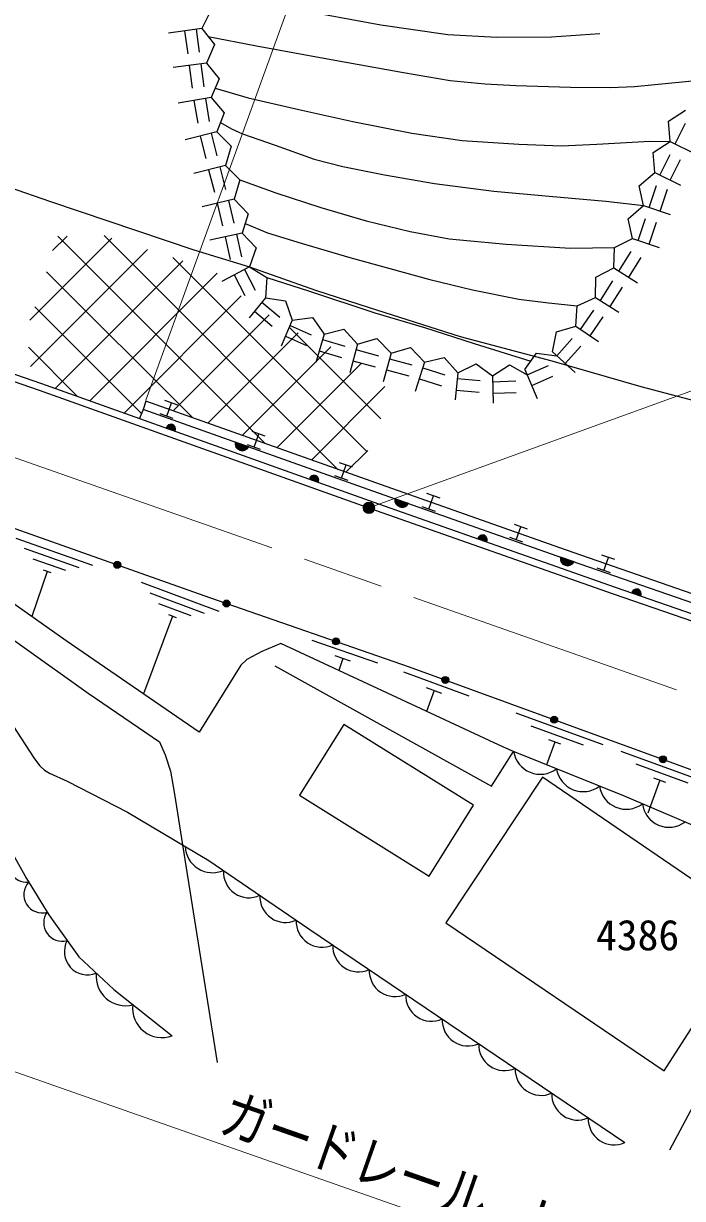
# Model space of a CAD drawing. Units: millimetres, scale not verified. Extents: x 40000 to 680000, y 20000 to 380000.
# Drawn here: x 416578 to 445015, y 241568 to 292246 of the extents above; entities that cross this region are included whole.
import ezdxf
from ezdxf.enums import TextEntityAlignment as Align

# ---------------------------------------------------------------- set-up
doc = ezdxf.new("R2010")
doc.units = ezdxf.units.MM
doc.header["$LTSCALE"] = 1000
doc.linetypes.add('CHAIN', pattern=[18.5, 12, -1.5, 3.5, -1.5])
for name, color, linetype, lineweight in [('M-BGD', 7, 'Continuous', 25), ('M-BMK', 2, 'CHAIN', 13), ('M-STR-HTXT', 7, 'Continuous', 13)]:
    doc.layers.add(name, color=color, linetype=linetype, lineweight=lineweight)
doc.layers.add('M-BMK-HTXT', color=7, linetype='Continuous')
doc.styles.add('ＭＳ ゴシック', font='')
doc.styles.get('ＭＳ ゴシック').set_extended_font_data('MS Gothic')

msp = doc.modelspace()

# ---------------------------------------------------------------- hatches: boundary and pattern name
at = {"layer": 'M-BGD'}
for points in [[(422740, 274795, -0.4608), (423008, 274948, -0.4608), (423118, 274660)], [(425706, 274194), (426296, 273984, -0.84072)], [(428913, 272592, -0.4608), (429181, 272746, -0.4608), (429291, 272457)], [(432603, 271748), (433193, 271540, -0.84072)], [(436185, 270019, -0.4608), (436453, 270174, -0.4608), (436564, 269886)], [(439745, 269229), (440336, 269024, -0.84072)], [(420483, 268949, -1), (420765, 268849, -0.41421), (420574, 268757, -0.41421)], [(442830, 267686, -0.4608), (443097, 267843, -0.4608), (443210, 267555)], [(425196, 267280, -0.41421), (425386, 267372, -0.41421), (425479, 267182, -1)], [(429920, 265644, -0.41421), (430111, 265736, -0.41421), (430204, 265546, -1)], [(434637, 263985, -0.41421), (434829, 264075, -0.41421), (434919, 263882, -1)], [(439335, 262274, -0.41421), (439528, 262364, -0.41421), (439617, 262171, -1)], [(444033, 260563, -0.41421), (444226, 260652, -0.41421), (444315, 260460, -1)]]:
    msp.add_hatch(color=256, dxfattribs=at).paths.add_polyline_path(points)
at = {"layer": 'M-STR-HTXT'}
msp.add_hatch(color=256, dxfattribs=at).paths.add_polyline_path([(431705, 271237, -0.41421), (431366, 271136, -0.41421), (431265, 271474, -1)])

# ---------------------------------------------------------------- linework, layer by layer
at = {"layer": 'M-BGD'}
for p, q in [((424661, 292812), (424274, 292027)), ((424274, 292027), (422833, 291834)), ((423531, 291928), (423664, 290936)), ((424027, 291994), (424160, 291003)), ((424274, 292027), (424820, 291344)), ((424820, 291344), (424474, 290541)), ((424474, 290541), (423032, 290347)), ((423730, 290441), (423863, 289450)), ((424226, 290507), (424359, 289516)), ((424474, 290541), (425019, 289857)), ((425019, 289857), (424673, 289054)), ((424673, 289054), (423254, 288815)), ((423934, 288929), (424100, 287943)), ((424427, 289012), (424593, 288026)), ((424673, 289054), (425241, 288389)), ((425241, 288389), (424922, 287575)), ((444404, 288033), (445139, 288507)), ((444477, 287161), (444404, 288033)), ((444701, 287051), (445143, 287948)), ((424922, 287575), (423557, 287227)), ((424196, 287389), (424443, 286420)), ((424680, 287513), (424927, 286544)), ((424922, 287575), (425544, 286959)), ((425544, 286959), (425293, 286121)), ((443742, 286687), (444477, 287161)), ((444477, 287161), (445594, 286612)), ((443815, 285815), (443742, 286687)), ((444039, 285705), (444480, 286602)), ((444488, 285484), (444929, 286382)), ((425293, 286121), (423928, 285773)), ((424566, 285936), (424813, 284967)), ((425051, 286059), (425298, 285091)), ((425293, 286121), (425914, 285506)), ((425914, 285506), (425664, 284668)), ((443149, 285248), (443815, 285815)), ((443815, 285815), (444932, 285266)), ((443336, 284394), (443149, 285248)), ((443573, 284314), (443892, 285262)), ((444047, 284155), (444366, 285102)), ((425664, 284668), (424282, 284342)), ((424934, 284496), (425164, 283522)), ((425420, 284610), (425650, 283637)), ((425664, 284668), (426274, 284041)), ((442671, 283826), (443336, 284394)), ((443336, 284394), (444479, 284009)), ((426274, 284041), (426008, 283208)), ((442858, 282972), (442671, 283826)), ((443095, 282892), (443414, 283840)), ((443569, 282733), (443888, 283681)), ((420390, 282992), (416854, 279456)), ((418456, 283079), (417827, 282450)), ((418059, 283074), (427010, 274124)), ((420058, 283096), (430141, 273013)), ((426008, 283208), (424619, 282897)), ((425277, 283044), (425495, 282068)), ((425764, 283153), (425983, 282178)), ((426008, 283208), (426611, 282574)), ((442077, 282578), (442858, 282972)), ((442858, 282972), (444001, 282588)), ((421922, 282503), (416875, 277456)), ((426611, 282574), (426336, 281744)), ((442058, 281703), (442077, 282578)), ((442269, 281570), (442803, 282416)), ((423449, 282010), (417944, 276505)), ((423023, 282152), (431409, 273766)), ((442692, 281303), (443226, 282149)), ((417574, 281539), (423878, 275235)), ((424941, 281481), (419434, 275974)), ((426336, 281744), (425137, 281123)), ((425670, 281399), (426130, 280511)), ((426114, 281629), (426574, 280741)), ((426336, 281744), (427081, 281285)), ((427081, 281285), (427026, 280412)), ((441258, 280434), (441277, 281309)), ((441277, 281309), (442058, 281703)), ((442058, 281703), (443070, 281065)), ((441470, 280301), (442003, 281147)), ((441893, 280034), (442426, 280880)), ((425975, 280495), (420923, 275443)), ((427026, 280412), (426312, 279556)), ((427026, 280412), (427890, 280278)), ((427890, 280278), (428178, 279452)), ((440463, 280070), (441258, 280434)), ((441258, 280434), (442266, 279799)), ((417067, 280026), (421671, 275421)), ((426546, 279836), (427314, 279196)), ((426866, 280220), (427634, 279580)), ((440410, 279197), (440463, 280070)), ((440617, 279055), (441182, 279880)), ((427176, 279675), (423035, 275534)), ((428178, 279452), (427690, 278334)), ((428178, 279452), (429046, 279564)), ((429046, 279564), (429553, 278851)), ((441029, 278773), (441594, 279598)), ((428433, 278911), (424526, 275005)), ((427878, 278765), (428795, 278364)), ((428054, 279141), (432004, 275192)), ((428078, 279223), (428995, 278822)), ((429553, 278851), (429187, 277628)), ((429553, 278851), (430400, 279068)), ((430400, 279068), (430990, 278422)), ((439401, 278087), (439573, 278945)), ((439573, 278945), (440410, 279197)), ((440410, 279197), (441393, 278524)), ((416793, 278279), (418911, 276160)), ((429847, 278306), (426018, 274476)), ((429481, 278612), (430439, 278325)), ((430990, 278422), (430655, 277183)), ((430990, 278422), (431832, 278660)), ((431832, 278660), (432438, 278030)), ((432438, 278030), (433280, 278269)), ((433280, 278269), (433886, 277638)), ((439586, 277919), (440259, 278659)), ((439955, 277583), (440628, 278322)), ((429338, 278133), (430296, 277846)), ((430925, 278180), (431890, 277919)), ((432438, 278030), (432103, 276792)), ((432373, 277789), (433338, 277528)), ((433886, 277638), (434737, 277841)), ((434737, 277841), (435316, 277185)), ((438209, 277323), (438719, 278034)), ((438719, 278034), (439586, 277919)), ((439401, 278087), (440384, 277193)), ((431161, 277599), (427509, 273947)), ((430794, 277698), (431759, 277437)), ((432242, 277306), (433207, 277045)), ((433886, 277638), (433486, 276376)), ((433810, 277400), (434764, 277098)), ((435316, 277185), (436104, 277564)), ((436104, 277564), (436809, 277047)), ((436809, 277047), (437546, 277522)), ((437546, 277522), (438309, 277093)), ((438209, 277323), (438749, 276077)), ((438309, 277093), (439226, 277491)), ((433659, 276923), (434612, 276621)), ((435316, 277185), (435207, 276009)), ((435293, 276936), (436289, 276844)), ((436809, 277047), (436846, 275867)), ((436817, 276797), (437817, 276828)), ((438508, 276634), (439425, 277032)), ((432171, 276588), (429000, 273418)), ((435247, 276438), (436243, 276346)), ((436833, 276297), (437832, 276328)), ((423243, 275779), (422677, 275979)), ((422760, 275314), (422960, 275879)), ((423042, 275213), (422477, 275414)), ((422740, 274795), (423118, 274660)), ((426296, 273984), (425706, 274194)), ((427013, 274441), (426447, 274642)), ((426529, 273976), (426730, 274541)), ((426812, 273876), (426247, 274076)), ((431438, 273834), (430492, 272888)), ((430782, 273104), (430217, 273304)), ((430299, 272639), (430500, 273204)), ((430582, 272538), (430016, 272739)), ((428913, 272592), (429291, 272457)), ((433193, 271540), (432603, 271748)), ((434553, 271771), (433987, 271970)), ((434071, 271305), (434270, 271871)), ((434354, 271205), (433788, 271405)), ((438326, 270441), (437760, 270640)), ((437843, 269974), (438043, 270540)), ((416253, 270049), (419553, 268877)), ((436185, 270019), (436564, 269886)), ((438126, 269875), (437560, 270074)), ((418980, 268762), (416624, 269599)), ((418409, 268647), (416995, 269149)), ((440336, 269024), (439745, 269229)), ((442100, 269121), (441533, 269317)), ((441620, 268652), (441816, 269219)), ((417602, 268615), (416941, 266664)), ((417767, 268557), (417437, 268674)), ((441903, 268554), (441336, 268750)), ((421652, 268145), (425000, 266901)), ((424394, 266806), (422050, 267677)), ((442830, 267686), (443210, 267555)), ((423820, 266699), (422414, 267221)), ((423013, 266679), (421761, 263330)), ((423177, 266618), (422849, 266740)), ((431873, 264650), (429038, 265632)), ((430688, 264743), (430027, 264972)), ((430357, 264857), (430178, 264339)), ((435808, 263239), (432989, 264266)), ((434624, 263351), (433967, 263591)), ((434296, 263471), (433969, 262575)), ((441592, 261133), (437833, 262502)), ((440737, 261125), (438482, 261946)), ((439507, 261253), (439152, 260278)), ((439770, 261158), (439244, 261349)), ((446121, 259483), (442362, 260852)), ((445266, 259475), (443011, 260296)), ((444036, 259604), (443523, 258194)), ((444299, 259508), (443773, 259700)), ((444473, 243672), (450718, 255418))]:
    msp.add_line(p, q, dxfattribs=at)
for points in [[(424354, 293910), (425413, 293644), (427280, 293223), (429497, 292648), (431995, 292185), (434886, 291765), (437001, 291663), (439359, 291677), (441450, 291818)], [(424547, 291686), (426627, 291287), (429696, 290715), (432974, 290136), (434990, 289786), (436493, 289637), (437817, 289565), (440176, 289497), (441892, 289480), (442940, 289535), (445874, 289815)], [(373655, 290262), (379252, 289875), (387894, 289332), (390692, 289224), (394065, 288863), (405241, 287538), (408902, 287122), (410807, 286863), (412243, 286471), (417737, 284564), (423934, 282488), (426336, 281744), (429174, 280750), (431499, 280001), (435424, 278749), (439369, 277690), (443217, 276592), (451497, 274407), (463567, 271215), (473371, 268505), (474766, 268157)], [(424846, 289455), (426273, 289044), (428452, 288537), (430794, 288023), (433333, 287512), (435513, 287193), (437952, 287039), (439800, 286972), (441315, 287039), (443602, 287165), (444477, 287161)], [(425082, 287982), (425554, 287700), (426029, 287493), (427438, 286993), (429115, 286395), (430363, 286078), (432153, 285712), (434315, 285346), (436878, 285015), (439262, 284793), (441703, 284584), (443336, 284394)], [(425914, 285506), (427468, 284945), (429406, 284306), (431371, 283730), (433263, 283273), (434945, 282963), (437408, 282732), (440187, 282550), (442077, 282578)], [(384086, 283327), (392653, 282213), (399190, 281381), (402315, 280978), (403058, 280834), (406756, 279987), (410619, 278996), (412061, 278539), (417358, 276715), (431890, 271530), (442114, 267934), (451133, 264820), (454048, 263818), (456296, 263222), (458623, 262717), (460691, 262312), (463575, 261770), (467284, 261197), (468861, 261053), (470353, 260907)], [(426141, 283625), (427110, 283220), (428557, 282768), (430654, 282147), (434116, 281206), (435958, 280761), (437952, 280356), (439237, 280205), (440463, 280070)], [(384049, 283030), (392615, 281916), (399152, 281084), (402267, 280682), (402996, 280540), (406685, 279696), (410536, 278707), (411967, 278254), (417259, 276432), (431790, 271247), (442016, 267650), (451035, 264536), (453521, 263682)], [(427081, 281285), (428919, 280705), (431743, 279760), (433875, 279135), (436025, 278448), (438464, 277678)], [(381996, 277070), (385594, 276686), (387808, 276464), (389905, 276139), (392200, 275776), (394990, 275361), (398083, 274844), (400534, 274475), (402628, 274144), (405393, 273639), (407376, 273241), (408929, 271720), (410152, 270468), (411839, 268802), (412441, 268299), (413634, 267451), (419369, 263365), (422442, 261259), (422689, 260698), (422925, 259998), (423093, 259012), (423439, 256827), (424936, 247433)], [(421863, 275950), (421739, 275601), (421590, 275205)], [(460831, 263141), (457363, 263890), (453348, 264879), (447497, 266929), (439973, 269541), (432027, 272344), (421863, 275950)], [(460753, 262780), (457280, 263530), (453243, 264524), (447375, 266580), (439851, 269192), (431903, 271995), (421739, 275601)], [(437726, 260854), (437288, 261031), (427684, 265499), (426859, 265154), (426217, 264812), (425959, 264575), (424161, 261682), (418424, 265623), (414190, 268596), (411881, 270570), (411064, 271414), (411024, 271651), (411098, 271790), (411257, 271903), (411493, 271893), (411816, 271825), (415966, 270554), (424608, 267483), (433224, 264500), (453349, 257170), (463908, 253120), (465965, 252288), (470260, 250940)], [(381527, 270713), (388462, 270739), (390597, 270646), (392136, 270444), (393773, 270117), (395252, 269640), (396402, 269229), (397572, 268780), (400078, 267615), (404409, 265324), (406468, 264137), (407646, 263408), (409106, 262332), (410504, 261278), (413341, 260219), (413795, 259745), (414378, 259008), (415325, 257819), (415750, 257094), (416703, 255375), (417665, 253806), (418962, 251990), (420474, 250578), (422987, 248583)], [(427424, 264549), (436773, 259357), (437726, 260854)], [(410242, 261476), (410361, 261985), (410571, 262680), (410862, 263054), (411354, 263515), (411836, 263935), (412276, 263956), (413166, 263925), (413880, 263858), (414320, 263734), (414920, 263320), (415505, 262870), (415770, 262511), (416277, 261725), (417059, 260530), (417276, 260225), (417488, 260049), (417705, 259915), (418463, 259566), (421060, 258226), (424582, 256150), (428895, 253203), (442523, 243984)], [(482415, 242766), (480321, 244760), (475874, 247598), (475075, 247954), (473872, 248214), (471629, 248637), (465830, 249311), (457738, 252724), (452659, 254590), (442510, 258920), (437726, 260854)]]:
    msp.add_lwpolyline(points, dxfattribs=at)
for points in [[(430406, 262015), (428486, 258958), (434085, 255474), (435994, 258528)], [(438969, 259745), (434797, 253462), (444224, 247076), (448276, 253379)]]:
    msp.add_lwpolyline(points, close=True, dxfattribs=at)
for centre in [(420624, 268899), (425337, 267231), (430062, 265595), (434778, 263934), (439476, 262223), (444174, 260511)]:
    msp.add_circle(centre, 150, dxfattribs=at)
for centre, radius, start, end in [((422939, 274757), 203, 331.4026, 169.326), ((426020, 274140), 318, 170.3565, 330.5743), ((429113, 272554), 203, 331.4026, 169.326), ((432916, 271696), 318, 170.4646, 330.6823), ((436385, 269982), 203, 331.6596, 169.583), ((440058, 269178), 318, 170.744, 330.9617), ((443030, 267651), 203, 331.9903, 169.9137), ((438874, 261025), 1160, 188.4715, 307.5011), ((440728, 260275), 1160, 188.4715, 307.5011), ((442583, 259517), 1160, 188.0109, 307.0448), ((444433, 258739), 1160, 187.3796, 306.4092), ((416744, 256046), 842, 144.4236, 274.2456), ((424736, 256802), 1183, 182.2195, 293.7516), ((426305, 255636), 1096, 175.6616, 295.6541), ((417373, 254670), 780, 136.6028, 286.454), ((427883, 254581), 1106, 176.487, 294.8287), ((418250, 253463), 801, 144.9971, 285.3313), ((429460, 253523), 1114, 177.2397, 294.4187), ((419342, 252213), 1002, 151.5104, 292.0457), ((431036, 252460), 1116, 177.4921, 294.3499), ((432611, 251395), 1116, 177.4921, 294.3499), ((420979, 251152), 1268, 174.0252, 284.5283), ((434186, 250329), 1116, 177.4921, 294.3499), ((422551, 249770), 1264, 172.9178, 290.1752), ((435761, 249263), 1116, 177.4921, 294.3499), ((437337, 248198), 1116, 177.4921, 294.3499), ((438912, 247132), 1116, 177.4921, 294.3499), ((440487, 246066), 1116, 177.4921, 294.3499), ((442062, 245000), 1116, 177.4921, 294.3499)]:
    msp.add_arc(centre, radius, start, end, dxfattribs=at)
at = {"layer": 'M-BMK'}
msp.add_lwpolyline([(332316, 295549), (336273, 292776), (341248, 289632), (345995, 287113), (350944, 285085), (356254, 283376), (361390, 282272), (378987, 280215), (387559, 279393), (393743, 278663), (397415, 278239), (400204, 277793), (402905, 277284), (406328, 276498), (409276, 275761), (412238, 274895), (415969, 273602), (459332, 258404), (463354, 257536), (467442, 256894), (472630, 256633)], dxfattribs=at)
at = {"layer": 'M-STR-HTXT'}
for p, q in [((431261, 301946), (421859, 276004)), ((431485, 271356), (455382, 280022))]:
    msp.add_line(p, q, dxfattribs=at)
msp.add_lwpolyline([(406420, 250453), (407741, 249995), (452536, 234295), (458773, 232950), (461417, 232534)], dxfattribs=at)
msp.add_circle((431485, 271356), 250, dxfattribs=at)

# ---------------------------------------------------------------- texts
at = {"layer": 'M-BMK-HTXT', "style": 'ＭＳ ゴシック'}
msp.add_text('4386', height=1320, dxfattribs=at).set_placement((443077, 252933), align=Align.MIDDLE_CENTER)
at = {"layer": 'M-STR-HTXT', "style": 'ＭＳ ゴシック', "width": 0.8}
for s, p in [('ストンガード\u3000L=38.0', (449007, 293757)), ('ガードレール\u3000L=53.0', (434206, 240664))]:
    msp.add_text(s, height=1833, rotation=340.685, dxfattribs=at).set_placement(p, align=Align.BOTTOM_CENTER)

doc.saveas('drawing.dxf')
